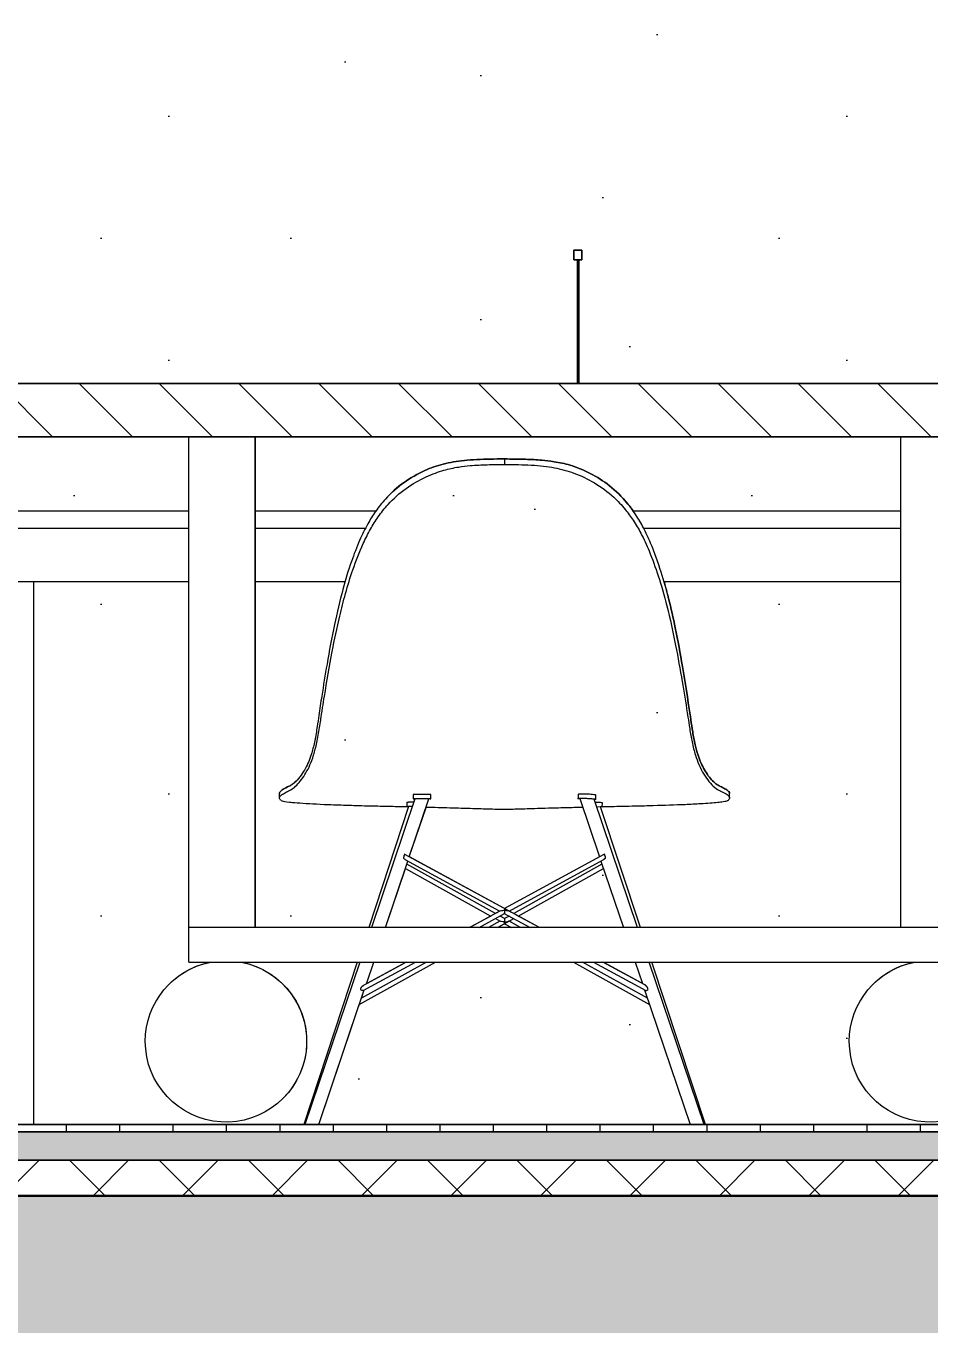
# Model space of a CAD drawing. Header units: millimetres. Extents: x -100 to 224448, y 0 to 22177.
# Drawn here: x 158717 to 159733, y 16625 to 18085 of the extents above; entities that cross this region are included whole.
import ezdxf

# ---------------------------------------------------------------- set-up
doc = ezdxf.new("R2010")
doc.units = ezdxf.units.MM
doc.linetypes.add('DASHED', pattern=[19.05, 12.7, -6.35])
doc.layers.get('0').update_dxf_attribs({"true_color": 0xdfdfdf})
for name, color, linetype in [('Background_0', 7, 'Continuous'), ('Boundary_0', 7, 'Continuous'), ('Boundary_Floor_ Ceramic Tiles', 7, 'Continuous'), ('Boundary_Insulation_ Extruded Polystyrene', 42, 'Continuous'), ('Boundary_Screed', 7, 'Continuous'), ('Elevation_Gypsum Board', 7, 'Continuous'), ('Fill_0', 7, 'Continuous'), ('Fill_Concrete_ Reinforced', 85, 'Continuous'), ('Fill_Floor_ Ceramic Tiles', 251, 'Continuous'), ('Fill_Insulation_ Extruded Polystyrene', 42, 'Continuous'), ('Fill_Screed', 251, 'Continuous'), ('Viewport border', 7, 'Continuous')]:
    doc.layers.add(name, color=color, linetype=linetype)
for name, color, linetype, lineweight in [('Background_Concrete_ Reinforced', 7, 'Continuous', 9), ('Background_Floor_ Ceramic Tiles', 7, 'Continuous', 9), ('Background_Gypsum Board', 7, 'Continuous', 9), ('Background_Insulation_ Extruded Polystyrene', 7, 'Continuous', 9), ('Background_Screed', 7, 'Continuous', 9), ('Boundary_Concrete_ Reinforced', 99, 'Continuous', 50)]:
    doc.layers.add(name, color=color, linetype=linetype, lineweight=lineweight)
doc.layers.add('BIM_ROOM_LINES', color=7, linetype='Continuous', plot=False)

# ---------------------------------------------------------------- blocks, each defined once
blk = doc.blocks.new("CC'__section__..%5CMainBuilding.dwg", base_point=(1833.3, -9100))
at = {"layer": 'Elevation_Gypsum Board'}
h = blk.add_hatch(dxfattribs=at)
h.set_pattern_fill('DOTS2', color=256, scale=30, style=0)
h.paths.add_polyline_path([(5062.4, 8440), (5234.4, 8440), (5234.4, 8523), (5134.4, 8523), (5134.4, 8583), (5508.7, 8583), (5508.7, 8593), (5526, 8593), (5565, 8593), (5643.8, 8593), (5652.4, 8593), (5652.4, 8583), (6503.3, 8583), (6503.3, 8722.2), (6499.9, 8722.2), (6499.9, 8733), (6508.9, 8733), (6508.9, 8722.2), (6505.5, 8722.2), (6505.5, 8583), (7874.4, 8583), (7874.4, 8523), (7774.4, 8523), (7774.4, 8440), (7868.9, 8440), (7877.4, 8440), (8166.3, 8440), (8677.4, 8440), (8966.3, 8440), (9477.4, 8440), (9621.8, 8498.2), (9621.8, 8492.1), (9513.8, 8107.1), (9514, 8107.5, -0.162902), (9511.9, 8107.8), (9511.9, 8112.4), (9519.9, 8112.8), (9521, 8116.1, -0.163594), (9519, 8116.3), (9519, 8120.9), (9529, 8121, -0.017407), (9539, 8120.9), (9539, 8116.3, -0.167992), (9536.8, 8116.1), (9533.6, 8106.6), (9693.4, 8106.2), (9693.4, 10445), (3582.4, 10445), (3582.4, 7750), (5068.4, 7750), (5134.1, 8216.6), (5135.9, 8229.2), (5162.8, 8420), (4962.8, 8420), (4962.8, 8440), (5056.7, 8440), (5017.3, 8492.1), (5017.3, 8498.2)])
h.paths.add_polyline_path([(5475, 8610.9, -1), (5430.4, 8610.9, -1)], flags=16)
h.paths.add_polyline_path([(5383, 8616.5), (5309.8, 8589.8), (5306.4, 8599.2), (5379.6, 8625.9), (5439.3, 8647.6), (5499.8, 8669.6), (5503.2, 8660.2), (5442.8, 8638.2)], flags=16)
h = blk.add_hatch(dxfattribs=at)
h.set_pattern_fill('DOTS2', color=256, scale=30, style=0)
h.paths.add_polyline_path([(5766.3, 8440), (6067.1, 8440), (6067.1, 8523), (5308.9, 8523), (5308.9, 8440), (5477.4, 8440)])
h = blk.add_hatch(dxfattribs=at)
h.set_pattern_fill('DOTS2', color=256, scale=30, style=0)
h.paths.add_polyline_path([(6566.3, 8440), (6867.2, 8440), (6867.2, 8523), (6141.6, 8523), (6141.6, 8440), (6277.4, 8440)])
h = blk.add_hatch(dxfattribs=at)
h.set_pattern_fill('DOTS2', color=256, scale=30, style=0)
h.paths.add_polyline_path([(5892.8, 8360), (5892.8, 8322.3), (5892.8, 7750), (6196.1, 7750), (6256.3, 7932.7), (6125.5, 7932.7, -0.360433), (6199.3, 7843.6, -0.189375), (6175.1, 7781.9, -0.681555), (6018, 7843.6, -0.18937), (6042.3, 7905.3, -0.160112), (6091.8, 7932.7), (6067.1, 7932.7), (6067.1, 7971.6), (6067.1, 8360)])
h = blk.add_hatch(dxfattribs=at)
h.set_pattern_fill('DOTS2', color=256, scale=30, style=0)
h.paths.add_polyline_path([(6242.4, 8360), (6141.6, 8360), (6141.6, 7971.6), (6269.1, 7971.6), (6313.8, 8107.1)])
h = blk.add_hatch(dxfattribs=at)
h.set_pattern_fill('DOTS2', color=256, scale=30, style=0)
h.paths.add_polyline_path([(6867.2, 8360), (6601.2, 8360), (6529.8, 8107.1), (6574.5, 7971.6), (6867.2, 7971.6)])
h = blk.add_hatch(dxfattribs=at)
h.set_pattern_fill('DOTS2', color=256, scale=30, style=0)
h.paths.add_polyline_path([(7032.8, 8321.8), (7032.8, 8360), (6941.7, 8360), (6941.7, 7971.6), (6941.7, 7932.7), (6917, 7932.7, -0.360433), (6990.8, 7843.6, -0.189377), (6966.5, 7781.9, -0.681552), (6809.5, 7843.6, -0.189372), (6833.7, 7905.3, -0.160112), (6883.3, 7932.7), (6587.3, 7932.7), (6647.6, 7750), (6996.1, 7750), (7032.8, 7861.3), (7032.8, 8109.1)])
h = blk.add_hatch(dxfattribs=at)
h.set_pattern_fill('DOTS2', color=256, scale=30, style=0)
h.paths.add_polyline_path([(6333.6, 8106.6), (6314.8, 8051.1), (6314.9, 8051), (6421.8, 7992.9), (6528.6, 8051), (6509.8, 8106.6)])
h = blk.add_hatch(dxfattribs=at)
h.set_pattern_fill('DOTS2', color=256, scale=30, style=0)
h.paths.add_polyline_path([(6428.9, 7989), (6432.1, 7987.3), (6531.4, 8042.7), (6530.2, 8046.2), (6427.1, 7990)])
h = blk.add_hatch(dxfattribs=at)
h.set_pattern_fill('DOTS2', color=256, scale=30, style=0)
h.paths.add_polyline_path([(6310.4, 8038), (6288, 7971.6), (6382.7, 7971.6), (6383.1, 7971.8), (6406.4, 7984.5)])
h = blk.add_hatch(dxfattribs=at)
h.set_pattern_fill('DOTS2', color=256, scale=30, style=0)
h.paths.add_polyline_path([(6437.3, 7984.5), (6461, 7971.6), (6555.5, 7971.6), (6533, 8037.9)])
h = blk.add_hatch(dxfattribs=at)
h.set_pattern_fill('DOTS2', color=256, scale=30, style=0)
h.paths.add_polyline_path([(6416.8, 7984.4), (6421.8, 7981.6), (6426.9, 7984.4), (6421.8, 7987.2)])
h = blk.add_hatch(dxfattribs=at)
h.set_pattern_fill('DOTS2', color=256, scale=30, style=0)
h.paths.add_polyline_path([(6403.9, 7971.6), (6416.7, 7978.8), (6411.6, 7981.6), (6393.2, 7971.6)])
h = blk.add_hatch(dxfattribs=at)
h.set_pattern_fill('DOTS2', color=256, scale=30, style=0)
h.paths.add_polyline_path([(6429.5, 7971.6), (6421.8, 7975.9), (6414.1, 7971.6)])
h = blk.add_hatch(dxfattribs=at)
h.set_pattern_fill('DOTS2', color=256, scale=30, style=0)
h.paths.add_polyline_path([(6427, 7978.8), (6439.8, 7971.6), (6450.5, 7971.6), (6432.1, 7981.6)])
h = blk.add_hatch(dxfattribs=at)
h.set_pattern_fill('DOTS2', color=256, scale=30, style=0)
h.paths.add_polyline_path([(6258.6, 7884.9), (6213, 7750), (6630.4, 7750), (6584.7, 7885.1), (6499.3, 7932.7), (6344.4, 7932.7)])
h = blk.add_hatch(dxfattribs=at)
h.set_pattern_fill('DOTS2', color=256, scale=30, style=0)
h.paths.add_polyline_path([(6264.2, 7901.5), (6261, 7892), (6334.1, 7932.7), (6321.7, 7932.7)])
h = blk.add_hatch(dxfattribs=at)
h.set_pattern_fill('DOTS2', color=256, scale=30, style=0)
h.paths.add_polyline_path([(6274.8, 7932.7), (6266.6, 7908.4), (6309.2, 7931.6), (6311.2, 7932.7)])
h = blk.add_hatch(dxfattribs=at)
h.set_pattern_fill('DOTS2', color=256, scale=30, style=0)
h.paths.add_polyline_path([(6509.5, 7932.7), (6582.4, 7892.1), (6579.1, 7901.6), (6522, 7932.7)])
h = blk.add_hatch(dxfattribs=at)
h.set_pattern_fill('DOTS2', color=256, scale=30, style=0)
h.paths.add_polyline_path([(6534.2, 7931.8), (6576.8, 7908.6), (6568.6, 7932.7), (6532.4, 7932.7)])
at = {"layer": 'Fill_0', "extrusion": (0, 0, -1)}
h = blk.add_hatch(dxfattribs=at)
h.set_pattern_fill('ANSI31', color=256, scale=20, style=0)
h.set_pattern_definition([(45, (-3002.4, -5250), (-44.90128, 44.90128), [])])
h.paths.add_polyline_path([(-6508.9, 8722.2), (-6508.9, 8733), (-6499.9, 8733), (-6499.9, 8722.2)])
at = {"layer": 'Fill_0', "extrusion": (7.99679e-25, 1.67551e-16, -1)}
h = blk.add_hatch(dxfattribs=at)
h.set_pattern_fill('ANSI31', color=256, scale=20, style=0)
h.set_pattern_definition([(45, (-3002.4, -5250), (-44.90128, 44.90128), [])])
h.paths.add_polyline_path([(-6504.3, 8722.2), (-6504.3, 8583), (-6504.4, 8583), (-6504.4, 8722.2)])
at = {"layer": 'Fill_0', "extrusion": (-8.51506e-18, 3.18153e-16, -1)}
h = blk.add_hatch(dxfattribs=at)
h.set_pattern_fill('ANSI31', color=256, scale=20, style=0)
h.set_pattern_definition([(45, (-3002.4, -5250), (-44.90128, 44.90128), [])])
h.paths.add_polyline_path([(-7874.4, 8583), (-5134.4, 8583), (-5134.4, 8523), (-7874.4, 8523)])
at = {"layer": 'Fill_Concrete_ Reinforced', "extrusion": (0, 0, -1)}
h = blk.add_hatch(dxfattribs=at)
h.set_pattern_fill('CONCRETE1', color=256, scale=20, angle=15, style=0)
h.set_pattern_definition([(15, (-3002.4, -5250), (287.368, 497.736), [50.8, -355.6]), (105, (-3002.4, -5250), (-497.736, 287.368), [50.8, -355.6]), (150, (-2953.33, -5236.85), (-392.5523, -105.184), [71.842, -502.894]), (15, (-3012.5, -5016.04), (287.368, 497.736), [50.8, -355.6]), (60, (-2981.4, -5034), (-105.184, 392.5523), [35.921, -538.8154]), (150, (-2981.4, -5034), (-392.5523, -105.184), [35.921, -538.8154]), (15, (-2891.6, -4878.46), (287.368, 497.736), [71.842, -334.558]), (60, (-2891.6, -4878.46), (-105.184, 392.5523), [50.8, -523.9364]), (150, (-2822.2, -4859.87), (-392.5523, -105.184), [50.8, -523.9364]), (105, (-2758.8, -5079.55), (-497.736, 287.368), [50.8, -355.6]), (60, (-2758.82, -5079.55), (-105.184, 392.5523), [35.921, -538.8154]), (150, (-2740.86, -5048.44), (-392.5523, -105.184), [35.921, -538.8154]), (15, (-2979.63, -5138.7), (287.368, 497.736), [25.4, -340.36]), (15, (-2711.5, -4961.7), (287.368, 497.736), [25.4, -340.36]), (105, (-2847.33, -4945.5), (-497.736, 287.368), [25.4, -340.36]), (150, (-2739.1, -5153.15), (-392.5523, -105.184), [35.921, -538.8154]), (150, (-2983.15, -4929.3), (-392.5523, -105.184), [35.921, -538.8154]), (60, (-2852.9, -5071.9), (-105.184, 392.5523), [35.921, -538.8154]), (105, (-2880.6, -5164.77), (-497.736, 287.368), [6.35, -400.05]), (105, (-2906.6, -4994.24), (-497.736, 287.368), [6.35, -400.05]), (105, (-2740.65, -4877.46), (-497.736, 287.368), [6.35, -400.05]), (105, (-2678.64, -5084.36), (-497.736, 287.368), [6.35, -400.05])])
h.paths.add_polyline_path([(-21382.4, 7500), (-21382.4, 7670), (-21242.4, 7670), (-3322.4, 7670), (-3182.4, 7670), (-3182.4, 7500)])
at = {"layer": 'Fill_Floor_ Ceramic Tiles', "extrusion": (0, 0, -1)}
h = blk.add_hatch(dxfattribs=at)
h.set_pattern_fill('_USER', color=256, scale=60, angle=90, style=0, pattern_type=0)
h.set_pattern_definition([(90, (-3002.4, -5250), (-60, -2e-13), [])])
h.paths.add_polyline_path([(-3322.4, 7750), (-3322.4, 7742), (-21242.4, 7742), (-21242.4, 7750)])
at = {"layer": 'Fill_Insulation_ Extruded Polystyrene', "extrusion": (0, 0, -1)}
h = blk.add_hatch(dxfattribs=at)
h.set_pattern_fill('INSULATION', color=256, scale=20, style=0)
h.set_pattern_definition([(45, (-3002.4, -5250), (-50.28943, 50.28943), []), (135, (-3002.4, -5250), (-50.28943, -50.28943), [])])
h.paths.add_polyline_path([(-3322.4, 7710), (-3322.4, 7670), (-21242.4, 7670), (-21242.4, 7710)])
at = {"layer": 'Fill_Screed', "extrusion": (0, 0, -1)}
h = blk.add_hatch(dxfattribs=at)
h.set_pattern_fill('SCREED', color=256, scale=20, angle=15, style=0)
h.set_pattern_definition([(15, (-3002.4, -5250), (915.6406, 508.3053), [-127, 0, -381, 0]), (15, (-3005.69, -5237.73), (915.6406, 508.3053), [-50.8, 0, -177.8, 0, -91.44, 0, -381, 0]), (15, (-3008.97, -5225.47), (915.6406, 508.3053), [-25.4, 0, -127, 0, -127, 0, -279.4, 0, -91.44, 0]), (15, (-3012.26, -5213.2), (915.6406, 508.3053), [-91.44, 0, -406.4, 0]), (15, (-3015.55, -5200.93), (915.6406, 508.3053), [-304.8, 0, -304.8, 0]), (15, (-3018.84, -5188.66), (915.6406, 508.3053), [-431.8, 0]), (15, (-3022.12, -5176.4), (915.6406, 508.3053), [-127, 0, -558.8, 0]), (15, (-3025.4, -5164.13), (915.6406, 508.3053), [-177.8, 0, -101.6, 0]), (15, (-3028.7, -5151.86), (915.6406, 508.3053), [-254, 0]), (15, (-3035.27, -5127.33), (915.6406, 508.3053), [-35.56, 0, -381, 0, -228.6, 0]), (15, (-3038.56, -5115.06), (915.6406, 508.3053), [-50.8, 0, -5.08, 0, -127, 0]), (15, (-3041.84, -5102.8), (915.6406, 508.3053), [-25.4, 0, -330.2, 0, -381, 0]), (15, (-3045.13, -5090.53), (915.6406, 508.3053), [-254, 0]), (15, (-3048.42, -5078.26), (915.6406, 508.3053), [-127, 0, -533.4, 0]), (15, (-3055, -5053.72), (915.6406, 508.3053), [-609.6, 0]), (15, (-3058.28, -5041.46), (915.6406, 508.3053), [-127, 0, -10.16, 0, -177.8, 0]), (15, (-3061.57, -5029.2), (915.6406, 508.3053), [-35.56, 0, -254, 0, -101.6, 0, -177.8, 0, -203.2, 0]), (15, (-3064.85, -5016.92), (915.6406, 508.3053), [-76.2, 0, -101.6, 0, -254, 0, -10.16, 0, -127, 0]), (15, (-3068.14, -5004.65), (915.6406, 508.3053), [-254, 0])])
h.paths.add_polyline_path([(-3322.4, 7742), (-3322.4, 7710), (-21242.4, 7710), (-21242.4, 7742)])
at = {"linetype": 'DASHED', "extrusion": (0, 1, 0)}
for p, q in [((6421.8, 8498.2), (6421.8, 8492.1)), ((5892.8, 8322.3), (5892.8, 8322.3))]:
    blk.add_line(p, q, dxfattribs=at)
blk.add_line((2834.4, 7750), (21730.4, 7750))
blk.add_line((2834.4, 7750), (21730.4, 7750))
at = {"layer": 'Background_0', "extrusion": (0, 1, 0)}
for p, q in [((6499.9, 8733), (6499.9, 8733)), ((6508.9, 8733), (6499.9, 8733)), ((6499.9, 8733), (6499.9, 8722.2)), ((6508.9, 8733), (6499.9, 8733)), ((6508.9, 8733), (6508.9, 8722.2)), ((6508.9, 8722.2), (6508.9, 8733)), ((6499.9, 8722.2), (6508.9, 8722.2)), ((6503.3, 8722.2), (6503.3, 8583)), ((6504.4, 8722.2), (6504.3, 8722.2)), ((6504.3, 8722.2), (6504.3, 8583)), ((6504.4, 8583), (6504.4, 8722.2)), ((6505.5, 8583), (6505.5, 8722.2)), ((6505.5, 8583), (6505.5, 8722.2)), ((6505.5, 8722.2), (6505.5, 8583)), ((6508.9, 8722.2), (6508.9, 8722.2)), ((5134.4, 8583), (6503.3, 8583)), ((7874.4, 8583), (5134.4, 8583)), ((6504.3, 8583), (6504.4, 8583)), ((6505.5, 8583), (7874.4, 8583)), ((5134.4, 8523), (7874.4, 8523)), ((6067.1, 7971.6), (6067.1, 8523)), ((6141.6, 8523), (6141.6, 7971.6)), ((6141.6, 8523), (6141.6, 7971.6)), ((6141.6, 7971.6), (6141.6, 8523)), ((6867.2, 7971.6), (6867.2, 8523)), ((5766.3, 8440), (6067.1, 8440)), ((5766.3, 8440), (6067.1, 8440)), ((6141.6, 8440), (6277.4, 8440)), ((6141.6, 8440), (6277.4, 8440)), ((6566.3, 8440), (6867.2, 8440)), ((6566.3, 8440), (6867.2, 8440)), ((6067.1, 8420), (5778.4, 8420)), ((6265.3, 8420), (6141.6, 8420)), ((6867.2, 8420), (6578.4, 8420)), ((6067.1, 8360), (5801.2, 8360)), ((5892.8, 7750), (5892.8, 8360)), ((5892.8, 8322.3), (5892.8, 8360)), ((6242.4, 8360), (6141.6, 8360)), ((6867.2, 8360), (6601.2, 8360)), ((5892.8, 7750), (5892.8, 8322.3)), ((6319, 8120.9), (6319, 8116.3)), ((6339, 8116.3), (6339, 8120.9)), ((6504.7, 8121.3), (6504.5, 8116.7)), ((6524.4, 8115.8), (6524.6, 8120.3)), ((6314, 8107.7), (6269.1, 7971.6)), ((6321.1, 8116.3), (6272.1, 7971.6)), ((6311.9, 8112.4), (6311.9, 8107.8)), ((6314.8, 8051.1), (6336.9, 8116.3)), ((6314.8, 8051.1), (6333.6, 8106.6)), ((6506.4, 8116.5), (6528.6, 8051)), ((6571.3, 7971.6), (6522.5, 8115.9)), ((6525.3, 8107.6), (6531.7, 8107.3)), ((6574.5, 7971.6), (6529.7, 8107.4)), ((6574.5, 7971.6), (6529.8, 8107.1)), ((6531.7, 8107.3), (6531.9, 8111.8)), ((6288, 7971.6), (6313.2, 8046.3)), ((6461, 7971.6), (6309.8, 8053.8)), ((6310.6, 8047.7), (6415.9, 7990.4)), ((6312.1, 8042.8), (6313.2, 8046.3)), ((6421.8, 7992.9), (6314.9, 8051)), ((6533.6, 8053.7), (6421.8, 7992.9)), ((6528.6, 8051), (6421.8, 7992.9)), ((6427.1, 7990), (6532.8, 8047.6)), ((6530.2, 8046.2), (6555.5, 7971.6)), ((6288, 7971.6), (6310.4, 8038)), ((6310.4, 8038), (6406.4, 7984.5)), ((6411.6, 7987.3), (6312.1, 8042.8)), ((6411.6, 7987.3), (6312.1, 8042.8)), ((6531.4, 8042.7), (6432.1, 7987.3)), ((6531.4, 8042.7), (6432.1, 7987.3)), ((6437.3, 7984.5), (6533, 8037.9)), ((6417.1, 7990.3), (6382.7, 7971.6)), ((6393.2, 7971.6), (6421.8, 7987.2)), ((6416.6, 7990), (6411.7, 7987.4)), ((6420.7, 7987.8), (6450.5, 7971.6)), ((6421.8, 7991), (6421.8, 7990)), ((6432.1, 7987.3), (6428.9, 7989)), ((6406.4, 7984.5), (6383.1, 7971.8)), ((6416.7, 7978.8), (6403.9, 7971.6)), ((6416.7, 7978.8), (6403.9, 7971.6)), ((6411.6, 7981.6), (6417, 7978.6)), ((6414.1, 7971.6), (6432.1, 7981.6)), ((6421.8, 7981.6), (6416.8, 7984.4)), ((6421.8, 7981.6), (6416.8, 7984.4)), ((6426.9, 7984.4), (6421.8, 7981.6)), ((6426.9, 7984.4), (6421.8, 7981.6)), ((6421.8, 7981.6), (6421.8, 7979)), ((6421.8, 7979), (6421.8, 7978)), ((6421.8, 7975.9), (6421.8, 7978)), ((6421.8, 7975.9), (6429.5, 7971.6)), ((6439.8, 7971.6), (6426.6, 7978.9)), ((6439.8, 7971.6), (6427, 7978.8)), ((6461, 7971.6), (6434.7, 7985.9)), ((6941.7, 7971.6), (6067.1, 7971.6)), ((6067.1, 7932.7), (6067.1, 7971.6)), ((6141.6, 7971.6), (6067.1, 7971.6)), ((6867.2, 7971.6), (6141.6, 7971.6)), ((6141.6, 7971.6), (6141.6, 7971.6)), ((6867.2, 7971.6), (6141.6, 7971.6)), ((6941.7, 7971.6), (6867.2, 7971.6)), ((6067.1, 7932.7), (6941.7, 7932.7)), ((6256.3, 7932.7), (6196.1, 7750)), ((6259, 7932.7), (6197.2, 7750)), ((6258.6, 7884.9), (6344.4, 7932.7)), ((6334.1, 7932.7), (6261, 7892)), ((6334.1, 7932.7), (6261, 7892)), ((6262.9, 7900.7), (6321.7, 7932.7)), ((6311.2, 7932.7), (6263.7, 7906.9)), ((6266.6, 7908.4), (6274.8, 7932.7)), ((6266.6, 7908.4), (6274.8, 7932.7)), ((6309.2, 7931.6), (6266.6, 7908.4)), ((6499.2, 7932.7), (6584.7, 7885.1)), ((6582.4, 7892.1), (6509.5, 7932.7)), ((6582.4, 7892.1), (6509.5, 7932.7)), ((6522, 7932.7), (6580.5, 7900.9)), ((6579.7, 7907), (6532.4, 7932.7)), ((6576.8, 7908.6), (6534.2, 7931.8)), ((6568.6, 7932.7), (6576.8, 7908.6)), ((6646.3, 7750), (6584.5, 7932.7)), ((6647.6, 7750), (6587.3, 7932.7)), ((6647.6, 7750), (6587.3, 7932.7)), ((6213, 7750), (6264.2, 7901.5)), ((6261, 7892), (6264.2, 7901.5)), ((6579.1, 7901.6), (6630.4, 7750)), ((6213, 7750), (6258.6, 7884.9))]:
    blk.add_line(p, q, dxfattribs=at)
at = {"layer": 'Background_0'}
for centre, radius, start, end in [((6331.5, 7977.4), 143.7, 87.0083, 90.9973), ((6507.6, 8105.2), 16.4, 88.1779, 99.3618), ((6581.2, 7902.4), 1.63, 243.8348, 303.5316), ((6581.2, 7902.8), 2.01, 297.2959, 344.3226)]:
    blk.add_arc(centre, radius, start, end, dxfattribs=at)
at = {"layer": 'Background_0', "extrusion": (0, 0, -1)}
for centre, radius, start, end in [((-6317.9, 8059), 13.5, 302.7381, 316.0829), ((-6262.2, 7902.6), 1.99, 296.5514, 344.4291)]:
    blk.add_arc(centre, radius, start, end, dxfattribs=at)
at = {"layer": 'Background_0', "extrusion": (1.55431e-15, -4.62093e-16, -1)}
for centre, start, end in [((-6108.7, 7843.6), 100.7166, 0), ((-6108.7, 7843.6), 0, 79.2834), ((-6108.7, 7843.6), 42.8924, 79.2786), ((-6108.7, 7843.6), 42.8929, 79.2767), ((-6108.7, 7843.6), 100.7166, 222.8941), ((-6108.7, 7843.6), 100.7166, 222.8936), ((-6900.1, 7843.6), 100.7166, 0), ((-6900.1, 7843.6), 0, 79.2834), ((-6900.1, 7843.6), 42.8924, 79.2786), ((-6900.1, 7843.6), 42.8929, 79.2767)]:
    blk.add_arc(centre, 90.7, start, end, dxfattribs=at)
at = {"layer": 'Background_0', "extrusion": (0, 0, -1)}
for centre, major_axis, ratio, start_param, end_param in [((6321.9, 8107.8), (10, 0), 0.044485, 3.141593, 4.343124), ((6321.9, 8107.8), (10, 0), 0.044485, 2.49566, 3.141593), ((6321.9, 8107.8), (7.91, 0.04), 0.044833, 3.157112, 3.991124), ((6321.9, 8107.8), (7.91, 0.04), 0.044833, 3.991124, 4.233039), ((6329, 8116.3), (-10, 0), 0.02531, -0.000001, 1.570953), ((6329, 8116.3), (-10, 0), 0.02531, 5.634555, 6.283184), ((6329, 8116.3), (7.91, -0.02), 0.025509, 3.148971, 3.932856), ((6329, 8116.3), (7.91, -0.02), 0.025509, 3.932856, 5.433967), ((6329, 8116.3), (-10, 0), 0.02531, 1.570953, 3.141592), ((6329, 8116.3), (7.91, -0.02), 0.025509, 5.433967, 6.279242), ((6329, 8116.3), (-10, 0), 0.02531, 3.141592, 3.807343), ((6514.4, 8116.2), (-9.99, 0.45), 0.069694, -0.002953, 3.138639), ((6514.4, 8116.2), (-9.99, 0.45), 0.069694, 5.619983, 6.280232), ((6514.4, 8116.2), (-8.01, 0.3), 0.068313, 6.25873, 7.115321), ((6514.4, 8116.2), (-8.01, 0.3), 0.068313, 0.832136, 2.472617), ((6514.4, 8116.2), (-8.01, 0.3), 0.068313, 2.472617, 3.117475), ((6514.4, 8116.2), (-9.99, 0.45), 0.069694, 3.141611, 3.750605), ((6514.4, 8116.2), (-9.99, 0.45), 0.069694, 9.421825, 9.424796), ((6421.8, 7990), (4.96, 0), 0.184074, 3.468422, 4.364278), ((6421.8, 7990), (4.96, 0), 0.184074, 4.364278, 4.712465), ((6421.8, 7990), (-4.96, 0), 0.184074, 1.570873, 1.91906), ((6421.8, 7990), (-4.96, 0), 0.184074, 1.91906, 2.814763), ((6421.8, 7978.8), (-4.96, 0), 0.150863, 5.060577, 6.018523), ((6421.8, 7978.8), (-4.96, 0), 0.150863, 4.712389, 5.060577)]:
    blk.add_ellipse(centre, major_axis=major_axis, ratio=ratio, start_param=start_param, end_param=end_param, dxfattribs=at)
at = {"layer": 'Background_0'}
for start_param, end_param in [(1.570796, 1.918984), (1.918984, 2.876931)]:
    blk.add_ellipse((6421.8, 7978.8), major_axis=(-4.96, 0), ratio=0.150863, start_param=start_param, end_param=end_param, dxfattribs=at)
for points, degree, knots in [([(6421.8, 8498.2), (6416.4, 8498.2), (6410.9, 8498.2), (6400.6, 8498), (6395.6, 8497.8), (6380.6, 8497), (6372.1, 8496.2), (6360.5, 8494.3), (6356.6, 8493.5), (6349.2, 8491.6), (6345.7, 8490.5), (6338.8, 8488.1), (6335.5, 8486.7), (6323.9, 8481.4), (6316.1, 8477), (6301.1, 8466.3), (6294.2, 8460.1), (6283.9, 8448.8), (6280.3, 8444.2), (6273.8, 8434.9), (6270.9, 8430.2), (6264.8, 8419.4), (6261.8, 8413.1), (6255.6, 8399.1), (6252.5, 8391.1), (6246.1, 8372.8), (6243, 8362.3), (6236.6, 8338.7), (6233.5, 8325.4), (6227.6, 8297.5), (6224.8, 8282.5), (6220.2, 8255.8), (6218.2, 8243.7), (6215.2, 8224.4), (6214.1, 8217.1), (6212.5, 8205.9), (6211.9, 8201.6), (6210.4, 8192.1), (6209.5, 8186.8), (6207.5, 8176.8), (6206.4, 8172.2), (6203.9, 8163.9), (6202.8, 8160.8), (6200.5, 8155.4), (6199.3, 8152.9), (6196.4, 8147.6), (6194.8, 8145), (6191.2, 8140), (6189.3, 8137.7), (6185.3, 8133.8), (6183.4, 8132.5), (6180.3, 8130.6), (6179, 8130.1), (6175.3, 8128.3), (6173.4, 8127.2), (6170.3, 8125), (6169.3, 8124), (6168.8, 8122.8), (6168.8, 8122.5), (6168.8, 8122.2)], 3, [0, 0, 0, 0, 16.330716, 16.330716, 31.10748, 31.10748, 61.512893, 61.512893, 77.35221, 77.35221, 92.1238, 92.1238, 107.017959, 107.017959, 145.130915, 145.130915, 185.659571, 185.659571, 211.144639, 211.144639, 234.597358, 234.597358, 264.247955, 264.247955, 298.978933, 298.978933, 343.832824, 343.832824, 398.464099, 398.464099, 458.814973, 458.814973, 507.488234, 507.488234, 537.236482, 537.236482, 553.138672, 553.138672, 573.955597, 573.955597, 593.482799, 593.482799, 611.422984, 611.422984, 630.807534, 630.807534, 655.718862, 655.718862, 687.134652, 687.134652, 723.883084, 723.883084, 754.468186, 754.468186, 822.843285, 822.843285, 908.971704, 908.971704, 939.060242, 939.060242, 939.060242, 939.060242]), ([(6289, 8454.4), (6295, 8460.8), (6301.6, 8466.6), (6316.1, 8477), (6323.9, 8481.4), (6335.5, 8486.7), (6338.8, 8488.1), (6345.7, 8490.5), (6349.2, 8491.6), (6356.6, 8493.5), (6360.5, 8494.3), (6372.1, 8496.2), (6380.6, 8497), (6395.6, 8497.8), (6400.6, 8498), (6410.9, 8498.2), (6416.4, 8498.2), (6421.8, 8498.2)], 3, [0, 0, 0, 0, 38.105684, 38.105684, 76.21864, 76.21864, 91.112799, 91.112799, 105.884389, 105.884389, 121.723706, 121.723706, 152.129119, 152.129119, 166.905883, 166.905883, 183.236599, 183.236599, 183.236599, 183.236599]), ([(6421.8, 8498.2), (6429.7, 8498.2), (6437.6, 8498.1), (6451.6, 8497.7), (6457.7, 8497.3), (6468.3, 8496.4), (6472.9, 8495.9), (6483.7, 8494.2), (6489.7, 8492.9), (6499.1, 8490.2), (6502.4, 8489), (6508.9, 8486.4), (6512.2, 8484.9), (6523, 8479.6), (6530.3, 8475.2), (6544.6, 8464.6), (6551.3, 8458.3), (6560.5, 8447.7), (6563.5, 8443.9), (6566.3, 8440)], 3, [806.619149, 806.619149, 806.619149, 806.619149, 825.971791, 825.971791, 840.973413, 840.973413, 852.443495, 852.443495, 867.911882, 867.911882, 876.94741, 876.94741, 885.834407, 885.834407, 908.297264, 908.297264, 933.109718, 933.109718, 946.041088, 946.041088, 946.041088, 946.041088]), ([(6674.9, 8122.2), (6674.9, 8122.9), (6674.6, 8123.6), (6673.2, 8125.1), (6672.1, 8126), (6669.3, 8127.7), (6667.6, 8128.6), (6664.2, 8130.3), (6662.5, 8131), (6659.1, 8133.3), (6657.5, 8134.6), (6654.2, 8138), (6652.6, 8139.9), (6649.5, 8144.1), (6648.1, 8146.3), (6645.3, 8151.1), (6644, 8153.6), (6641.5, 8159.2), (6640.4, 8162), (6638.2, 8169), (6637.1, 8172.9), (6635.1, 8181.7), (6634.2, 8186.6), (6632.6, 8195.9), (6632, 8200.4), (6631, 8206.7), (6630.8, 8208.6), (6627.8, 8228.6), (6624.9, 8247.1), (6619.4, 8279.5), (6616.7, 8294.1), (6611.5, 8319.4), (6609, 8330.4), (6603.8, 8351.2), (6601, 8361.2), (6594.4, 8382.1), (6590.5, 8393.2), (6583.6, 8409.4), (6580.9, 8415.1), (6575.4, 8425.7), (6572.5, 8430.7), (6565.7, 8441), (6561.8, 8446.3), (6551.3, 8458.3), (6544.6, 8464.6), (6530.3, 8475.2), (6523, 8479.6), (6512.2, 8484.9), (6508.9, 8486.4), (6502.4, 8489), (6499.1, 8490.2), (6489.7, 8492.9), (6483.7, 8494.2), (6472.9, 8495.9), (6468.3, 8496.4), (6457.7, 8497.3), (6451.6, 8497.7), (6437.6, 8498.1), (6429.7, 8498.2), (6421.8, 8498.2)], 3, [383.319442, 383.319442, 383.319442, 383.319442, 419.22789, 419.22789, 453.909185, 453.909185, 482.097896, 482.097896, 502.375549, 502.375549, 518.270199, 518.270199, 532.247994, 532.247994, 543.910889, 543.910889, 554.554307, 554.554307, 564.834948, 564.834948, 576.338436, 576.338436, 589.397144, 589.397144, 600.98443, 600.98443, 605.77919, 605.77919, 650.931093, 650.931093, 686.958256, 686.958256, 714.797523, 714.797523, 740.438477, 740.438477, 770.035685, 770.035685, 786.5812, 786.5812, 801.648134, 801.648134, 819.550519, 819.550519, 844.362973, 844.362973, 866.825831, 866.825831, 875.712827, 875.712827, 884.748356, 884.748356, 900.216743, 900.216743, 911.686824, 911.686824, 926.688446, 926.688446, 946.041088, 946.041088, 946.041088, 946.041088]), ([(6168.8, 8117.2), (6168.8, 8117.9), (6169.1, 8118.6), (6170.5, 8120.2), (6171.6, 8121), (6173.9, 8122.4), (6174.7, 8122.9), (6176.2, 8123.7), (6177, 8124.1), (6179.3, 8125.2), (6181, 8126), (6184.6, 8128.3), (6186.4, 8129.7), (6190, 8133.3), (6191.8, 8135.3), (6197, 8142.4), (6200.3, 8148), (6204.4, 8157.2), (6205.8, 8160.8), (6208.6, 8169.9), (6209.7, 8174.6), (6211.9, 8184.9), (6212.9, 8190.6), (6214.3, 8199.1), (6214.7, 8201.9), (6215.2, 8205.1), (6215.3, 8205.4), (6215.8, 8208.9), (6216.5, 8213.3), (6218, 8223), (6218.7, 8227.3), (6222.1, 8248.1), (6225, 8265.3), (6230.7, 8295.1), (6233.5, 8308.4), (6238.5, 8330), (6240.7, 8338.5), (6245.6, 8356), (6248.3, 8365), (6254.8, 8383.8), (6258.7, 8393.7), (6265.5, 8408.6), (6268.2, 8414), (6273.8, 8424), (6276.7, 8428.7), (6283.2, 8438), (6286.9, 8442.7), (6297.1, 8453.8), (6303.8, 8459.8), (6318.2, 8470.1), (6325.8, 8474.5), (6337.2, 8479.7), (6340.7, 8481.1), (6347.3, 8483.6), (6350.4, 8484.6), (6359.1, 8487.1), (6364.6, 8488.3), (6374.6, 8489.8), (6378.9, 8490.3), (6389.6, 8491.3), (6396, 8491.6), (6408.9, 8492), (6415.4, 8492.1), (6421.8, 8492.1)], 3, [282.763591, 282.763591, 282.763591, 282.763591, 312.946334, 312.946334, 342.237182, 342.237182, 354.170816, 354.170816, 363.917289, 363.917289, 381.338568, 381.338568, 395.33515, 395.33515, 407.61727, 407.61727, 430.080656, 430.080656, 440.322272, 440.322272, 449.714576, 449.714576, 460.205087, 460.205087, 465.478589, 465.478589, 466.022667, 466.022667, 471.620418, 471.620418, 476.011063, 476.011063, 493.219473, 493.219473, 506.849549, 506.849549, 515.862672, 515.862672, 525.507293, 525.507293, 536.48913, 536.48913, 543.006963, 543.006963, 548.952309, 548.952309, 555.470742, 555.470742, 565.407649, 565.407649, 574.735651, 574.735651, 578.727853, 578.727853, 582.166627, 582.166627, 588.043547, 588.043547, 592.326401, 592.326401, 598.712778, 598.712778, 605.095063, 605.095063, 605.095063, 605.095063]), ([(6421.8, 8492.1), (6427.1, 8492.1), (6432.3, 8492), (6442.3, 8491.8), (6447, 8491.6), (6461.8, 8490.8), (6470.3, 8489.8), (6481.6, 8487.7), (6485.3, 8486.8), (6492.6, 8484.8), (6496.2, 8483.6), (6507.8, 8479.4), (6515.5, 8475.7), (6530.7, 8466.7), (6537.9, 8461.3), (6549.2, 8451), (6553.5, 8446.4), (6560.6, 8437.7), (6563.6, 8433.6), (6569.5, 8424.6), (6572.4, 8419.7), (6578.4, 8408.3), (6581.5, 8401.6), (6588.1, 8385.8), (6591.5, 8376.3), (6598.2, 8355.8), (6601.4, 8344.5), (6608, 8318.5), (6611.2, 8303.5), (6616.8, 8275.3), (6619.2, 8261.6), (6623.5, 8236.5), (6625.4, 8224.6), (6627.3, 8212.6), (6627.3, 8212.3), (6627.6, 8210.7), (6627.8, 8209.4), (6628.6, 8204.1), (6629.3, 8199.6), (6630.8, 8190), (6631.7, 8185), (6633.8, 8175), (6635, 8170), (6637.6, 8161.6), (6638.9, 8158.1), (6642.1, 8150.7), (6644, 8147.1), (6647.9, 8140.7), (6649.8, 8138.1), (6653.8, 8133), (6655.9, 8130.9), (6660.2, 8127.3), (6662.3, 8126.2), (6664.2, 8125.2), (6664.4, 8125.2), (6664.6, 8125.1), (6664.6, 8125), (6665.3, 8124.7), (6665.8, 8124.5), (6668.9, 8123), (6670.7, 8121.9), (6673.6, 8119.8), (6674.5, 8118.8), (6674.8, 8117.7), (6674.9, 8117.5), (6674.9, 8117.2)], 3, [0, 0, 0, 0, 15.757403, 15.757403, 29.876397, 29.876397, 60.217719, 60.217719, 75.46174, 75.46174, 90.562825, 90.562825, 125.839789, 125.839789, 163.867976, 163.867976, 190.519789, 190.519789, 211.865338, 211.865338, 235.763088, 235.763088, 265.954633, 265.954633, 307.364462, 307.364462, 355.194579, 355.194579, 416.705843, 416.705843, 471.979401, 471.979401, 520.298129, 520.298129, 521.624643, 521.624643, 526.823515, 526.823515, 544.103524, 544.103524, 563.656539, 563.656539, 584.557398, 584.557398, 601.424977, 601.424977, 623.265169, 623.265169, 644.944271, 644.944271, 671.508634, 671.508634, 703.87251, 703.87251, 706.216719, 706.216719, 707.493232, 707.493232, 717.983679, 717.983679, 768.236516, 768.236516, 830.243831, 830.243831, 846.973844, 846.973844, 846.973844, 846.973844]), ([(6601.2, 8360), (6603, 8353.8), (6604.7, 8347.5), (6609, 8330.4), (6611.5, 8319.4), (6616.7, 8294.1), (6619.4, 8279.5), (6624.9, 8247.1), (6627.8, 8228.6), (6630.8, 8208.6), (6631, 8206.7), (6632, 8200.4), (6632.6, 8195.9), (6634.2, 8186.6), (6635.1, 8181.7), (6637.1, 8172.9), (6638.2, 8169), (6640.4, 8162), (6641.5, 8159.2), (6644, 8153.6), (6645.3, 8151.1), (6648.1, 8146.3), (6649.5, 8144.1), (6652.6, 8139.9), (6654.2, 8138), (6657.5, 8134.6), (6659.1, 8133.3), (6662.5, 8131), (6664.2, 8130.3), (6667.6, 8128.6), (6669.3, 8127.7), (6672.1, 8126), (6673.2, 8125.1), (6674.6, 8123.6), (6674.9, 8122.9), (6674.9, 8122.2)], 3, [383.319442, 383.319442, 383.319442, 383.319442, 399.468058, 399.468058, 427.307324, 427.307324, 463.334487, 463.334487, 508.486391, 508.486391, 513.28115, 513.28115, 524.868436, 524.868436, 537.927145, 537.927145, 549.430632, 549.430632, 559.711273, 559.711273, 570.354691, 570.354691, 582.017586, 582.017586, 595.995382, 595.995382, 611.890032, 611.890032, 632.167684, 632.167684, 660.356396, 660.356396, 695.03769, 695.03769, 730.946139, 730.946139, 730.946139, 730.946139]), ([(6168.8, 8122.2), (6168.8, 8122.5), (6168.8, 8122.8), (6169.3, 8124), (6170.3, 8125), (6173.4, 8127.2), (6175.3, 8128.3), (6179, 8130.1), (6180.3, 8130.6), (6183.4, 8132.5), (6185.3, 8133.8), (6187.8, 8136.3), (6188.2, 8136.7), (6188.6, 8137.1)], 3, [680.737509, 680.737509, 680.737509, 680.737509, 710.826048, 710.826048, 796.954466, 796.954466, 865.329566, 865.329566, 895.914667, 895.914667, 932.6631, 932.6631, 939.060242, 939.060242, 939.060242, 939.060242]), ([(6329, 8121), (6328.3, 8121), (6327.6, 8121), (6325.8, 8121), (6324.8, 8121), (6322.7, 8121), (6321.7, 8121), (6320.2, 8120.9), (6319.6, 8120.9), (6319.1, 8120.9), (6319, 8120.9), (6319, 8120.9)], 3, [40.11391, 40.11391, 40.11391, 40.11391, 42.198465, 42.198465, 45.490052, 45.490052, 49.470858, 49.470858, 53.241932, 53.241932, 55.868372, 55.868372, 55.868372, 55.868372]), ([(6504.7, 8121.3), (6504.7, 8121.3), (6504.7, 8121.3), (6504.7, 8121.3), (6504.7, 8121.4), (6504.8, 8121.4), (6504.8, 8121.4), (6504.9, 8121.4), (6504.9, 8121.4), (6504.9, 8121.4)], 5, [55.974825, 55.974825, 55.974825, 55.974825, 55.974825, 55.974825, 57.597071, 57.597071, 57.597071, 57.597071, 58.30743, 58.30743, 58.30743, 58.30743, 58.30743, 58.30743]), ([(6524.6, 8120.3), (6524.6, 8120.3), (6524.6, 8120.4), (6524.2, 8120.5), (6523.8, 8120.6), (6522.6, 8120.8), (6521.7, 8120.9), (6519.6, 8121.1), (6518.4, 8121.2), (6516, 8121.4), (6514.7, 8121.5), (6512.1, 8121.6), (6510.8, 8121.6), (6509.1, 8121.6), (6508.6, 8121.6), (6508.1, 8121.6)], 3, [40.11391, 40.11391, 40.11391, 40.11391, 42.198465, 42.198465, 45.490052, 45.490052, 49.470858, 49.470858, 53.241932, 53.241932, 57.120542, 57.120542, 61.131352, 61.131352, 63.001634, 63.001634, 63.001634, 63.001634]), ([(6313.8, 8107.1), (6308.8, 8107.2), (6303.9, 8107.3), (6292.4, 8107.5), (6286, 8107.7), (6274.5, 8107.9), (6269.5, 8108), (6256.5, 8108.4), (6248.6, 8108.6), (6233.3, 8109.1), (6226, 8109.3), (6207.5, 8110.2), (6196.8, 8110.8), (6184.8, 8111.7), (6182, 8112), (6175.8, 8112.7), (6173.5, 8113.2), (6171.4, 8113.9), (6170.9, 8114.2), (6170.4, 8114.5), (6170.2, 8114.7), (6169.8, 8115.1), (6169.4, 8115.5), (6168.9, 8116.4), (6168.8, 8116.8), (6168.8, 8117.2)], 3, [76.426733, 76.426733, 76.426733, 76.426733, 87.021319, 87.021319, 100.881195, 100.881195, 111.823793, 111.823793, 129.522232, 129.522232, 147.124892, 147.124892, 176.267547, 176.267547, 190.24467, 190.24467, 218.44689, 218.44689, 233.779419, 233.779419, 242.229448, 242.229448, 262.825084, 262.825084, 282.763591, 282.763591, 282.763591, 282.763591]), ([(6311.9, 8112.4), (6311.9, 8112.4), (6312, 8112.4), (6312.2, 8112.5), (6312.6, 8112.5), (6313.6, 8112.6), (6314, 8112.7), (6314.4, 8112.7)], 3, [55.866795, 55.866795, 55.866795, 55.866795, 57.120542, 57.120542, 61.131352, 61.131352, 63.001634, 63.001634, 63.001634, 63.001634]), ([(6314.4, 8112.7), (6315.2, 8112.7), (6316.2, 8112.8), (6318.1, 8112.8), (6319, 8112.8), (6319.9, 8112.8)], 3, [0, 0, 0, 0, 3.736532, 3.736532, 6.556741, 6.556741, 6.556741, 6.556741]), ([(6421.8, 8104.2), (6419.4, 8104.2), (6416.9, 8104.2), (6406.6, 8104.5), (6399.7, 8104.7), (6384.1, 8105.2), (6375.4, 8105.4), (6358.1, 8106), (6349.4, 8106.2), (6338.4, 8106.5), (6336, 8106.5), (6333.6, 8106.6)], 3, [0, 0, 0, 0, 7.343073, 7.343073, 21.669881, 21.669881, 39.746594, 39.746594, 57.807447, 57.807447, 62.635254, 62.635254, 62.635254, 62.635254]), ([(6509.8, 8106.6), (6507.4, 8106.5), (6505.1, 8106.5), (6496, 8106.2), (6489.3, 8106.1), (6477.5, 8105.7), (6472.4, 8105.6), (6459.8, 8105.2), (6452.2, 8105), (6440.8, 8104.6), (6437, 8104.5), (6431.2, 8104.4), (6429.2, 8104.3), (6425.6, 8104.2), (6423.7, 8104.2), (6421.8, 8104.2)], 3, [1243.644909, 1243.644909, 1243.644909, 1243.644909, 1253.660002, 1253.660002, 1283.142109, 1283.142109, 1305.147342, 1305.147342, 1338.135268, 1338.135268, 1354.682302, 1354.682302, 1363.626078, 1363.626078, 1373.961232, 1373.961232, 1373.961232, 1373.961232]), ([(6531.9, 8111.8), (6531.1, 8111.9), (6529.9, 8111.9), (6528.4, 8112), (6527.2, 8112.1), (6525.7, 8112.2), (6524.5, 8112.2), (6523.7, 8112.3)], 3, [26.174857, 26.174857, 26.174857, 26.174857, 30.157443, 32.148737, 34.14003, 36.131323, 40.11391, 40.11391, 40.11391, 40.11391]), ([(6674.9, 8117.2), (6674.9, 8116.7), (6674.7, 8116.2), (6674.2, 8115.5), (6674, 8115.2), (6673.4, 8114.6), (6673, 8114.3), (6671.5, 8113.6), (6670.1, 8113.2), (6665.9, 8112.5), (6663.8, 8112.2), (6656.6, 8111.5), (6649.9, 8111), (6637, 8110.2), (6631, 8109.9), (6613.6, 8109.2), (6601.6, 8108.8), (6582.5, 8108.2), (6575.9, 8108.1), (6564.2, 8107.8), (6559.2, 8107.7), (6546.1, 8107.4), (6538, 8107.3), (6529.8, 8107.1)], 3, [846.973844, 846.973844, 846.973844, 846.973844, 885.937392, 885.937392, 905.990047, 905.990047, 932.779336, 932.779336, 962.821687, 962.821687, 985.245212, 985.245212, 1031.612156, 1031.612156, 1064.98894, 1064.98894, 1124.430783, 1124.430783, 1154.85931, 1154.85931, 1177.784721, 1177.784721, 1214.211173, 1214.211173, 1214.211173, 1214.211173]), ([(6308.6, 8051.6), (6308.6, 8051.5), (6308.6, 8051.5), (6308.5, 8051.3), (6308.5, 8051.2), (6308.4, 8050.8), (6308.4, 8050.7), (6308.4, 8050.4), (6308.3, 8050.2), (6308.3, 8050), (6308.3, 8049.8), (6308.2, 8049.7), (6308.2, 8049.7), (6308.2, 8049.7)], 3, [12.502432, 12.502432, 12.502432, 12.502432, 12.576358, 12.576358, 13.062844, 13.062844, 13.54933, 13.54933, 14.026341, 14.026341, 14.503352, 14.503352, 14.584238, 14.584238, 14.584238, 14.584238]), ([(6308.8, 8052.5), (6308.8, 8052.3), (6308.7, 8052.2), (6308.7, 8051.9), (6308.6, 8051.7), (6308.6, 8051.6)], 3, [14.5842378, 14.5842378, 14.5842378, 14.5842378, 15.0707239, 15.0707239, 15.4832834, 15.4832834, 15.4832834, 15.4832834]), ([(6309.7, 8053.9), (6309.7, 8053.9), (6309.7, 8053.9), (6309.6, 8053.9), (6309.6, 8053.9), (6309.5, 8053.8), (6309.5, 8053.8), (6309.4, 8053.7), (6309.4, 8053.6), (6309.3, 8053.4), (6309.2, 8053.3), (6309.1, 8053.1), (6309, 8053), (6308.9, 8052.7), (6308.9, 8052.6), (6308.8, 8052.5)], 3, [0, 0, 0, 0, 0.074927, 0.074927, 0.548288, 0.548288, 1.021649, 1.021649, 1.49837, 1.49837, 1.975091, 1.975091, 2.451812, 2.451812, 2.928533, 2.928533, 2.928533, 2.928533]), ([(6535.4, 8049.7), (6535.4, 8049.7), (6535.4, 8049.7), (6535.4, 8049.7), (6535.4, 8049.7), (6535, 8049.3), (6534.6, 8049), (6534.2, 8048.7), (6533.9, 8048.3), (6533.4, 8048), (6533.3, 8047.9), (6533.2, 8047.8), (6533, 8047.7), (6532.9, 8047.6), (6532.9, 8047.6), (6532.8, 8047.6), (6532.8, 8047.6)], 5, [-6.629642, -6.629642, -6.629642, -6.629642, -6.629642, -6.629642, -6.552182, -6.552182, -6.552182, -6.552182, -4.15763, -4.15763, -4.15763, -4.15763, -3.351488, -3.351488, -3.351488, -3.172805, -3.172805, -3.172805, -3.172805, -3.172805, -3.172805]), ([(6533.6, 8053.7), (6533.7, 8053.7), (6533.8, 8053.8), (6533.8, 8053.8), (6533.9, 8053.8), (6533.9, 8053.9), (6534, 8053.9), (6534, 8053.9), (6534, 8053.9), (6534, 8053.9)], 5, [6.4944525, 6.4944525, 6.4944525, 6.4944525, 6.4944525, 6.4944525, 6.8052271, 6.8052271, 6.8052271, 6.8052271, 6.8796825, 6.8796825, 6.8796825, 6.8796825, 6.8796825, 6.8796825]), ([(6534.8, 8052.5), (6534.8, 8052.6), (6534.7, 8052.7), (6534.6, 8053), (6534.6, 8053.1), (6534.4, 8053.3), (6534.4, 8053.4), (6534.3, 8053.6), (6534.2, 8053.7), (6534.2, 8053.8), (6534.1, 8053.8), (6534, 8053.9), (6534, 8053.9), (6534, 8053.9)], 3, [0, 0, 0, 0, 0.476721, 0.476721, 0.953442, 0.953442, 1.430163, 1.430163, 1.906884, 1.906884, 2.380245, 2.380245, 2.838722, 2.838722, 2.838722, 2.838722]), ([(6535.1, 8051.6), (6535, 8051.7), (6535, 8051.9), (6534.9, 8052.2), (6534.9, 8052.3), (6534.8, 8052.5)], 3, [14.5842378, 14.5842378, 14.5842378, 14.5842378, 14.9967974, 14.9967974, 15.4832834, 15.4832834, 15.4832834, 15.4832834]), ([(6535.4, 8049.7), (6535.4, 8049.8), (6535.4, 8050), (6535.3, 8050.2), (6535.3, 8050.4), (6535.3, 8050.7), (6535.2, 8050.8), (6535.2, 8051.2), (6535.1, 8051.3), (6535.1, 8051.5), (6535.1, 8051.5), (6535.1, 8051.6)], 3, [12.592736, 12.592736, 12.592736, 12.592736, 13.060328, 13.060328, 13.537339, 13.537339, 14.023825, 14.023825, 14.510311, 14.510311, 14.584238, 14.584238, 14.584238, 14.584238]), ([(6421.8, 7992.9), (6421.8, 7992.9), (6421.8, 7992.8), (6421.8, 7992.8), (6421.8, 7992.7), (6421.8, 7992.6), (6421.8, 7992.3), (6421.8, 7992.1), (6421.8, 7991.8), (6421.8, 7991.4), (6421.8, 7991.1), (6421.8, 7991)], 3, [-1.244489, -1.244489, -1.244489, -1.244489, -1.22233, -1.20017, -1.155851, -1.067213, -0.889936, -0.71266, -0.535383, -0.358107, -0.003554, -0.003554, -0.003554, -0.003554]), ([(6421.8, 7990), (6421.8, 7989.7), (6421.8, 7989.3), (6421.8, 7988.8), (6421.8, 7988.4), (6421.8, 7988), (6421.8, 7987.7), (6421.8, 7987.4), (6421.8, 7987.3), (6421.8, 7987.3), (6421.8, 7987.2), (6421.8, 7987.2), (6421.8, 7987.2)], 3, [1.592677, 1.592677, 1.592677, 1.592677, 2.036195, 2.257954, 2.479714, 2.701473, 2.923232, 3.034111, 3.089551, 3.117271, 3.131131, 3.144991, 3.144991, 3.144991, 3.144991]), ([(6260.3, 7902.1), (6260.2, 7902.2), (6260.2, 7902.3), (6260.2, 7902.4), (6260.2, 7902.5), (6260.2, 7902.7), (6260.3, 7902.9), (6260.3, 7903), (6260.3, 7903.1), (6260.5, 7903.5), (6260.6, 7903.8), (6260.8, 7904.1), (6261, 7904.4), (6261.4, 7904.9), (6261.7, 7905.2), (6261.9, 7905.4), (6262.1, 7905.7), (6262.5, 7906), (6262.7, 7906.2), (6262.9, 7906.3), (6263, 7906.4), (6263.2, 7906.6)], 5, [8.680805, 8.680805, 8.680805, 8.680805, 8.680805, 8.680805, 9.202367, 9.202367, 9.202367, 9.202367, 9.759061, 9.759061, 9.759061, 9.759061, 11.603813, 11.603813, 11.603813, 11.603813, 13.448566, 13.448566, 13.448566, 13.448566, 14.821112, 14.821112, 14.821112, 14.821112, 14.821112, 14.821112]), ([(6262.9, 7900.7), (6262.8, 7900.7), (6262.7, 7900.6), (6262.5, 7900.6), (6262.4, 7900.6), (6262.2, 7900.6), (6262, 7900.6), (6261.8, 7900.6), (6261.6, 7900.7), (6261.4, 7900.8), (6261.4, 7900.8), (6261.3, 7900.8), (6261.3, 7900.8)], 5, [4.251894, 4.251894, 4.251894, 4.251894, 4.251894, 4.251894, 5.378786, 5.378786, 5.378786, 5.378786, 6.584861, 6.584861, 6.584861, 6.901234, 6.901234, 6.901234, 6.901234, 6.901234, 6.901234]), ([(6263.2, 7906.6), (6263.3, 7906.6), (6263.3, 7906.6), (6263.4, 7906.7), (6263.4, 7906.7), (6263.5, 7906.7), (6263.5, 7906.8), (6263.6, 7906.8), (6263.6, 7906.8), (6263.7, 7906.9)], 5, [14.8211118, 14.8211118, 14.8211118, 14.8211118, 14.8211118, 14.8211118, 15.137213, 15.137213, 15.137213, 15.137213, 15.5176865, 15.5176865, 15.5176865, 15.5176865, 15.5176865, 15.5176865]), ([(6580.2, 7906.7), (6580.1, 7906.8), (6580.1, 7906.8), (6580, 7906.8), (6580, 7906.8), (6579.9, 7906.9), (6579.8, 7906.9), (6579.8, 7907), (6579.7, 7907), (6579.7, 7907)], 5, [5.8415059, 5.8415059, 5.8415059, 5.8415059, 5.8415059, 5.8415059, 6.174608, 6.174608, 6.174608, 6.174608, 6.5551846, 6.5551846, 6.5551846, 6.5551846, 6.5551846, 6.5551846]), ([(6583.1, 7902.3), (6583.1, 7902.4), (6583.1, 7902.5), (6583.1, 7902.6), (6583.1, 7902.7), (6583.1, 7902.9), (6583.1, 7903), (6583.1, 7903.1), (6583, 7903.2), (6582.9, 7903.7), (6582.7, 7904), (6582.6, 7904.3), (6582.4, 7904.5), (6581.9, 7905.1), (6581.7, 7905.4), (6581.5, 7905.6), (6581.2, 7905.8), (6580.9, 7906.2), (6580.7, 7906.3), (6580.5, 7906.5), (6580.3, 7906.6), (6580.2, 7906.7)], 5, [6.555185, 6.555185, 6.555185, 6.555185, 6.555185, 6.555185, 7.076464, 7.076464, 7.076464, 7.076464, 7.633969, 7.633969, 7.633969, 7.633969, 9.476469, 9.476469, 9.476469, 9.476469, 11.31897, 11.31897, 11.31897, 11.31897, 12.672144, 12.672144, 12.672144, 12.672144, 12.672144, 12.672144])]:
    blk.add_open_spline(points, degree=degree, knots=knots, dxfattribs=at)
for points, degree in [([(6168.8, 8117.2), (6168.8, 8117.9), (6168.8, 8118.5), (6168.8, 8119.1), (6168.8, 8119.7), (6168.8, 8120.4), (6168.8, 8121), (6168.8, 8121.6), (6168.8, 8122.2)], 1), ([(6524.6, 8120.3), (6524.6, 8120.3), (6524.6, 8120.3), (6524.6, 8120.3)], 3), ([(6674.9, 8122.2), (6674.9, 8122.2), (6674.9, 8122.2), (6674.9, 8122.2)], 3), ([(6674.9, 8117.2), (6674.9, 8117.9), (6674.9, 8118.5), (6674.9, 8119.1), (6674.9, 8119.7), (6674.9, 8120.4), (6674.9, 8121), (6674.9, 8121.6), (6674.9, 8122.2)], 1), ([(6674.9, 8117.2), (6674.9, 8117.9), (6674.9, 8118.5), (6674.9, 8119.1), (6674.9, 8119.7), (6674.9, 8120.4), (6674.9, 8121), (6674.9, 8121.6), (6674.9, 8122.2)], 1), ([(6309.7, 8053.9), (6309.7, 8053.9), (6309.7, 8053.9), (6309.7, 8053.9), (6309.8, 8053.8), (6309.8, 8053.8)], 5)]:
    blk.add_open_spline(points, degree=degree, dxfattribs=at)
at = {"layer": 'Background_Concrete_ Reinforced', "extrusion": (0, 1, 0)}
blk.add_line((21242.4, 7670), (3322.4, 7670), dxfattribs=at)
at = {"layer": 'Background_Floor_ Ceramic Tiles', "extrusion": (0, 1, 0)}
for p, q in [((21242.4, 7750), (3322.4, 7750)), ((3322.4, 7742), (21242.4, 7742))]:
    blk.add_line(p, q, dxfattribs=at)
at = {"layer": 'Background_Gypsum Board', "extrusion": (0, 1, 0)}
for p, q in [((6196.1, 7750), (5892.8, 7750)), ((6630.4, 7750), (6213, 7750)), ((6996.1, 7750), (6647.5, 7750))]:
    blk.add_line(p, q, dxfattribs=at)
at = {"layer": 'Background_Insulation_ Extruded Polystyrene', "extrusion": (0, 1, 0)}
for p, q in [((21242.4, 7710), (3322.4, 7710)), ((3322.4, 7670), (21242.4, 7670))]:
    blk.add_line(p, q, dxfattribs=at)
at = {"layer": 'Background_Screed', "extrusion": (0, 1, 0)}
for p, q in [((21242.4, 7742), (3322.4, 7742)), ((3322.4, 7710), (21242.4, 7710))]:
    blk.add_line(p, q, dxfattribs=at)
at = {"layer": 'BIM_ROOM_LINES', "extrusion": (0, 1, 0)}
blk.add_line((21230.4, 7750), (3334.4, 7750), dxfattribs=at)
at = {"layer": 'Boundary_0', "extrusion": (0, 1, 0)}
for p, q in [((6499.9, 8722.2), (6499.9, 8733)), ((6499.9, 8733), (6508.9, 8733)), ((6508.9, 8733), (6508.9, 8722.2)), ((6508.9, 8722.2), (6499.9, 8722.2)), ((6504.3, 8722.2), (6504.4, 8722.2)), ((6504.3, 8583), (6504.3, 8722.2)), ((6504.4, 8722.2), (6504.4, 8583)), ((5134.4, 8583), (7874.4, 8583)), ((6504.4, 8583), (6504.3, 8583)), ((7874.4, 8523), (5134.4, 8523))]:
    blk.add_line(p, q, dxfattribs=at)
at = {"layer": 'Boundary_Concrete_ Reinforced', "extrusion": (0, 1, 0)}
blk.add_line((3322.4, 7670), (21242.4, 7670), dxfattribs=at)
at = {"layer": 'Boundary_Floor_ Ceramic Tiles', "extrusion": (0, 1, 0)}
for p, q in [((3322.4, 7750), (21242.4, 7750)), ((21242.4, 7742), (3322.4, 7742))]:
    blk.add_line(p, q, dxfattribs=at)
at = {"layer": 'Boundary_Insulation_ Extruded Polystyrene', "extrusion": (0, 1, 0)}
for p, q in [((3322.4, 7710), (21242.4, 7710)), ((21242.4, 7670), (3322.4, 7670))]:
    blk.add_line(p, q, dxfattribs=at)
at = {"layer": 'Boundary_Screed', "extrusion": (0, 1, 0)}
for p, q in [((3322.4, 7742), (21242.4, 7742)), ((21242.4, 7710), (3322.4, 7710))]:
    blk.add_line(p, q, dxfattribs=at)

msp = doc.modelspace()

# ---------------------------------------------------------------- block references
at = {"layer": 'Viewport border'}
msp.add_blockref("CC'__section__..%5CMainBuilding.dwg", (154666.2, 0), dxfattribs=at)

doc.saveas('drawing.dxf')
